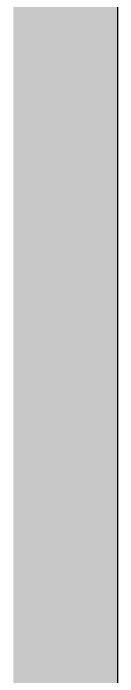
# Model space of a CAD drawing. Header units: millimetres. Extents: x 1.69 to 2.7, y 2.72 to 5.58.
# Drawn here: x 2.2167 to 2.2568, y 3.2413 to 3.4958 of the extents above; entities that cross this region are included whole.
import ezdxf

# ---------------------------------------------------------------- set-up
doc = ezdxf.new("R2010")
doc.units = ezdxf.units.MM
doc.header["$MEASUREMENT"] = 0
for name, color, linetype in [('InternalPlane1', 76, 'Continuous'), ('InternalPlane2', 16, 'Continuous'), ('Mechanical2', 216, 'Continuous')]:
    doc.layers.add(name, color=color, linetype=linetype)

msp = doc.modelspace()

# ---------------------------------------------------------------- linework, layer by layer
at = {"layer": 'InternalPlane1'}
msp.add_line((2.25677, 2.76339), (2.25677, 3.52106), dxfattribs=at)
at = {"layer": 'InternalPlane1', "const_width": 0.04}
msp.add_lwpolyline([(2.23668, 2.75714), (2.23668, 3.52106)], dxfattribs=at)
at = {"layer": 'InternalPlane2'}
msp.add_line((2.25677, 2.76339), (2.25677, 3.52106), dxfattribs=at)
at = {"layer": 'InternalPlane2', "const_width": 0.04}
msp.add_lwpolyline([(2.23668, 2.75714), (2.23668, 3.52106)], dxfattribs=at)
at = {"layer": 'Mechanical2', "const_width": 0.01}
msp.add_lwpolyline([(2.24169, 2.75714), (2.24169, 3.52314)], dxfattribs=at)

doc.saveas('drawing.dxf')
